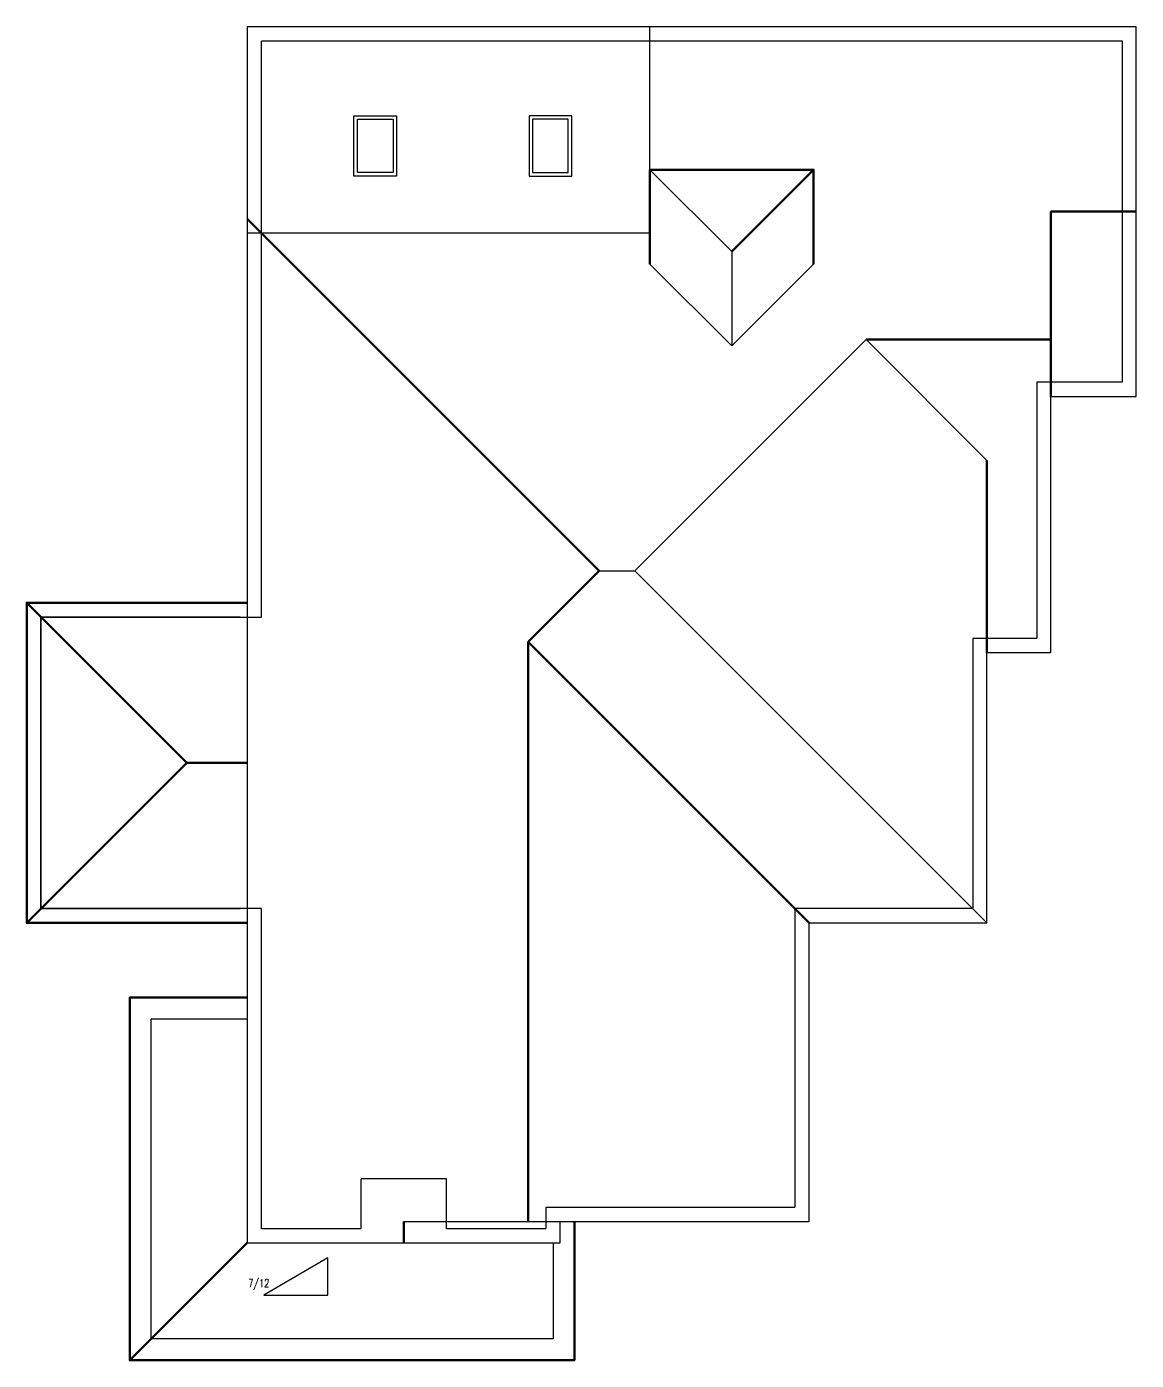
# Model space of a CAD drawing. Header units: inches. Extents: x 43 to 7578, y 1297 to 3809.
# Drawn here: x 6371 to 6995, y 2589 to 3339 of the extents above; entities that cross this region are included whole.
import ezdxf

# ---------------------------------------------------------------- set-up
doc = ezdxf.new("R2010")
doc.units = ezdxf.units.IN
doc.header["$LTSCALE"] = 0.5
doc.header["$MEASUREMENT"] = 0
doc.linetypes.add('DASHED', pattern=[0.75, 0.5, -0.25])
doc.styles.add('Annotative', font='romans.shx', dxfattribs={"width": 0.75})

msp = doc.modelspace()

# ---------------------------------------------------------------- linework, layer by layer
at = {"linetype": 'DASHED'}
for p, q in [((6721.57347, 3258.26593), (6721.57347, 3338.76593)), ((6495.07347, 3222.76593), (6721.57347, 3222.76593))]:
    msp.add_line(p, q, dxfattribs=at)
for p, q in [((6721.57347, 3258.26593), (6767.57347, 3212.26593)), ((6843.07347, 3162.76593), (6713.07347, 3032.76593)), ((6843.07347, 3162.76593), (6911.07347, 3094.76593)), ((6693.07347, 3032.76593), (6713.07347, 3032.76593)), ((6911.07347, 2834.76593), (6713.07347, 3032.76593)), ((6583.08282, 2666.76593), (6671.09217, 2666.76593)), ((6540.44483, 2646.48911), (6504.44483, 2625.48911)), ((6540.44483, 2625.48911), (6540.44483, 2646.48911)), ((6504.44483, 2625.48911), (6540.44483, 2625.48911))]:
    msp.add_line(p, q)
at = {"lineweight": 50}
for p, q in [((6813.57347, 3258.26593), (6767.57347, 3212.26593)), ((6947.07347, 3234.76593), (6995.07347, 3234.76593)), ((6947.07347, 3234.76593), (6947.07347, 3130.76593)), ((6495.07347, 3230.76593), (6693.07347, 3032.76593)), ((6843.07347, 3162.76593), (6947.07347, 3162.76593)), ((6911.07347, 2986.76593), (6911.07347, 3094.76593)), ((6653.07347, 2992.76593), (6693.07347, 3032.76593)), ((6811.07347, 2834.76593), (6653.07347, 2992.76593)), ((6653.07347, 2992.76593), (6653.07347, 2666.76593)), ((6495.07347, 2924.76593), (6461.07347, 2924.76593)), ((6583.08282, 2654.76593), (6583.08282, 2666.76593)), ((6429.07347, 2588.76593), (6495.07347, 2654.76593))]:
    msp.add_line(p, q, dxfattribs=at)
at = {"color": 1}
for p in [(6767.57347, 3212.26593), (6721.57347, 3205.20555), (6813.57347, 3205.20555)]:
    msp.add_line(p, (6767.57347, 3159.20555), dxfattribs=at)
for points in [[(6495.07347, 2654.76593), (6671.09217, 2654.76593), (6671.09217, 2666.76593), (6811.07347, 2666.76593), (6811.07347, 2834.76593), (6911.07347, 2834.76593), (6911.07347, 2986.76593), (6947.07347, 2986.76593), (6947.07347, 3130.76593), (6995.07347, 3130.76593), (6995.07347, 3338.76593), (6495.07347, 3338.76593)], [(6555.07347, 3288.66795), (6579.07347, 3288.66795), (6579.07347, 3254.66795), (6555.07347, 3254.66795)], [(6557.07347, 3286.66795), (6577.07347, 3286.66795), (6577.07347, 3256.66795), (6557.07347, 3256.66795)], [(6677.57347, 3288.66795), (6653.57347, 3288.66795), (6653.57347, 3254.66795), (6677.57347, 3254.66795)], [(6675.57347, 3286.66795), (6655.57347, 3286.66795), (6655.57347, 3256.66795), (6675.57347, 3256.66795)]]:
    msp.add_lwpolyline(points, close=True)
at = {"color": 4, "linetype": 'DASHED'}
msp.add_lwpolyline([(6379.07347, 2842.76593), (6379.07347, 3006.76593), (6503.07347, 3006.76593), (6503.07347, 3330.76593), (6987.07347, 3330.76593), (6987.07347, 3138.76593), (6939.07347, 3138.76593), (6939.07347, 2994.76593), (6903.07347, 2994.76593), (6903.07347, 2842.76593), (6803.07347, 2842.76593), (6803.07347, 2674.76593), (6663.09217, 2674.76593), (6663.09217, 2662.76593), (6607.07347, 2662.76593), (6607.07347, 2690.76593), (6559.07347, 2690.76593), (6559.07347, 2662.76593), (6503.07347, 2662.76593), (6503.07347, 2842.76593)], close=True, dxfattribs=at)
at = {"lineweight": 50}
for points in [[(6813.57347, 3205.20555), (6813.57347, 3258.26593), (6721.57347, 3258.26593), (6721.57347, 3205.20555)], [(6371.07347, 2834.76593), (6461.07347, 2924.76593), (6371.07347, 3014.76593)], [(6495.07347, 3014.76593), (6371.07347, 3014.76593), (6371.07347, 2834.76593), (6495.07347, 2834.76593)], [(6679.09217, 2666.76593), (6679.09217, 2588.76593), (6429.07347, 2588.76593), (6429.07347, 2792.76593), (6495.07347, 2792.76593)]]:
    msp.add_lwpolyline(points, dxfattribs=at)
at = {"linetype": 'DASHED'}
for points in [[(6491.07347, 3006.76593), (6379.07347, 3006.76593), (6379.07347, 2842.76593), (6491.07347, 2842.76593)], [(6667.09217, 2654.76593), (6667.09217, 2600.76593), (6441.07347, 2600.76593), (6441.07347, 2780.76593), (6495.07347, 2780.76593)]]:
    msp.add_lwpolyline(points, dxfattribs=at)

# ---------------------------------------------------------------- texts
at = {"insert": (6495.66381, 2634.37134), "char_height": 4.5, "attachment_point": 1, "style": 'Annotative'}
msp.add_mtext_dynamic_manual_height_columns('7/12', width=10.7177285, gutter_width=22.5, heights=[0], dxfattribs=at)

doc.saveas('drawing.dxf')
